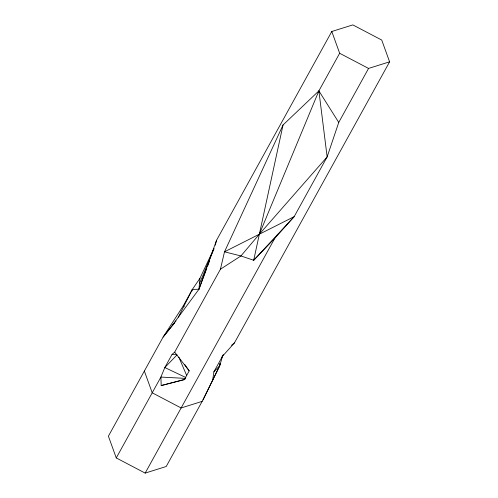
<?xml version="1.0" encoding="UTF-8"?>
<svg xmlns="http://www.w3.org/2000/svg" width="498" height="498" viewBox="0 0 498 498"><rect width="100%" height="100%" fill="white"/><g stroke="black" fill="none" stroke-linecap="round" stroke-linejoin="round"><path stroke-width="0.75" d="M219.873 364.816L219.973 363.31M174.593 322.922L163.076 337.127L183.264 305.865L192.34 289.425L198.957 289.251L216.555 240.248L331.793 31.499L352.833 24.9L381.736 40.064L389.598 61.827L234.421 342.935L222.5 356.232L219.823 365.569L203.01 399.838L166.208 466.502L145.167 473.1L116.264 457.936L108.402 436.173L163.076 337.127L172.196 325.518L198.957 289.251L199.916 278.37L213.935 248.695M219.886 364.878L220.016 363.49M212.578 380.827L213.879 371.85L222.5 356.232M331.793 31.499L339.655 53.261L318.882 90.885L283.045 124.967L253.7 260.267L240.926 255.953L224.511 251.807L220.433 269.225L174.674 352.13L172.078 354.383L164.819 367.536L160.904 377.073L116.264 457.936M215.279 245.209L216.555 240.248M191.649 291.567L192.34 289.425L199.916 278.37M389.598 61.827L368.557 68.425L338.746 122.433L327.142 156.895L294.156 216.649L274.821 238.237L253.7 260.267L294.156 216.649L224.511 251.807L283.045 124.967M198.957 289.251L206.801 268.298M207.61 266.131L209.502 261.077M199.437 283.81L214.016 248.77M220.433 269.225L240.926 255.953L259.334 234.228L318.882 90.885L338.746 122.433M203.01 399.838L219.823 365.569L213.879 371.85M178.39 317.12L192.34 289.425M184.739 364.486L189.19 370.861L184.335 379.663L161.19 385.57L160.904 377.073L185.642 378.405M145.167 473.1L274.821 238.237M221.834 357.315L223.334 354.595M172.196 325.518L176.031 320.88M259.334 234.228L327.142 156.895L318.882 90.885M177.083 354.837L164.819 367.536L185.854 377.528M231.533 345.295L234.421 342.935M202.163 401.369L181.123 407.968L152.22 392.804L144.358 371.035M161.19 385.57L184.988 379.308M172.078 354.383L176.23 354.308M339.655 53.261L368.557 68.425M183.264 305.865L184.21 306.818M174.674 352.13L189.19 370.861M178.832 357.141L186.744 375.673"/></g></svg>
